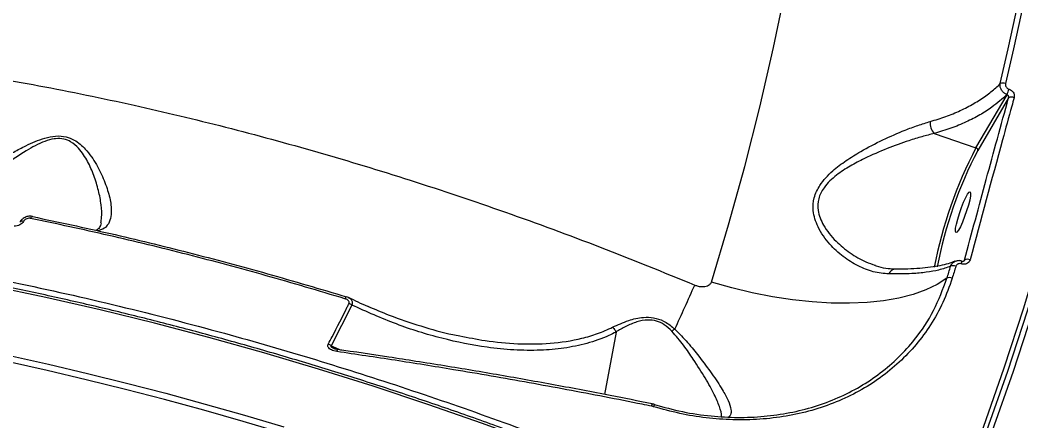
# Model space of a CAD drawing. Header units: millimetres. Extents: x -6523 to 7556, y -5559 to 6101.
# Drawn here: x -1448.4 to -1239.9, y 2267.8 to 2351.4 of the extents above; entities that cross this region are included whole.
import ezdxf

# ---------------------------------------------------------------- set-up
doc = ezdxf.new("R2010")
doc.units = ezdxf.units.MM
for name, color, linetype in [('DIKOM_ОБЪЕКТ', 7, 'Continuous'), ('DIKOM_РАЗМЕР_ЗОНА', 7, 'Continuous'), ('DIKOM_РАЗМЕР_ОБЪЕКТА', 7, 'Continuous')]:
    doc.layers.add(name, color=color, linetype=linetype)
doc.styles.add('style1', font='arial.ttf', dxfattribs={"width": 0.8})
doc.dimstyles.new('1-50', dxfattribs={"dimtxt": 300, "dimasz": 200, "dimexe": 100, "dimexo": 0, "dimgap": 100, "dimtad": 1, "dimtxsty": 'style1', "dimcen": 200, "dimclrd": 7, "dimclre": 7, "dimclrt": 7, "dimadec": 1, "dimazin": 2, "dimtfac": 1, "dimtmove": 0, "dimatfit": 2, "dimfxl": 0, "dimlwd": 25, "dimlwe": 18, "dimarcsym": 0})

# ---------------------------------------------------------------- blocks, each defined once
blk = doc.blocks.new('*D10')
at = {"layer": 'Defpoints', "color": 0, "transparency": 16777216}
for p in [(-1823.23, 4314.24), (3842.01, -3170.82), (6537.88, -3170.82)]:
    blk.add_point(p, dxfattribs=at)
at = {"layer": 'DIKOM_РАЗМЕР_ОБЪЕКТА', "color": 7, "lineweight": 18, "transparency": 16777216}
for p, q in [((-1823.23, 4314.24), (6637.88, 4314.24)), ((3842.01, -3170.82), (6637.88, -3170.82))]:
    blk.add_line(p, q, dxfattribs=at)
at = {"layer": 'DIKOM_РАЗМЕР_ОБЪЕКТА', "color": 7, "lineweight": 25, "transparency": 16777216}
blk.add_line((6537.88, 3914.24), (6537.88, -2770.82), dxfattribs=at)
at = {"layer": 'DIKOM_РАЗМЕР_ОБЪЕКТА', "color": 7, "transparency": 16777216}
for points in [[(6471.22, 3914.24), (6604.55, 3914.24), (6537.88, 4314.24)], [(6471.22, -2770.82), (6604.55, -2770.82), (6537.88, -3170.82)]]:
    blk.add_solid(points, dxfattribs=at)
at = {"layer": 'DIKOM_РАЗМЕР_ОБЪЕКТА', "color": 7, "transparency": 16777216, "insert": (6304.71, 207.11), "char_height": 300, "attachment_point": 5, "rotation": 90, "style": 'style1'}
blk.add_mtext('7500', dxfattribs=at)
blk = doc.blocks.new('*D13')
at = {"layer": 'Defpoints', "color": 0, "transparency": 16777216}
for p in [(-2358.18, 6101.03), (4341.71, -4605.15), (7455.88, -4605.15)]:
    blk.add_point(p, dxfattribs=at)
at = {"layer": 'DIKOM_РАЗМЕР_ЗОНА', "color": 7, "lineweight": 18, "transparency": 16777216}
for p, q in [((-2358.18, 6101.03), (7555.88, 6101.03)), ((4341.71, -4605.15), (7555.88, -4605.15))]:
    blk.add_line(p, q, dxfattribs=at)
at = {"layer": 'DIKOM_РАЗМЕР_ЗОНА', "color": 7, "lineweight": 25, "transparency": 16777216}
blk.add_line((7455.88, 5701.03), (7455.88, -4205.15), dxfattribs=at)
at = {"layer": 'DIKOM_РАЗМЕР_ЗОНА', "color": 7, "transparency": 16777216}
for points in [[(7389.22, 5701.03), (7522.55, 5701.03), (7455.88, 6101.03)], [(7389.22, -4205.15), (7522.55, -4205.15), (7455.88, -4605.15)]]:
    blk.add_solid(points, dxfattribs=at)
at = {"layer": 'DIKOM_РАЗМЕР_ЗОНА', "color": 7, "transparency": 16777216, "insert": (7222.71, 375.61), "char_height": 300, "attachment_point": 5, "rotation": 90, "style": 'style1'}
blk.add_mtext('10700', dxfattribs=at)

msp = doc.modelspace()

# ---------------------------------------------------------------- linework, layer by layer
at = {"layer": 'DIKOM_ОБЪЕКТ', "color": 7, "linetype": 'Continuous', "lineweight": 15}
for p, q in [((-1249.251, 2324.753), (-1242.775, 2335.831)), ((-1242.775, 2335.831), (-1242.801, 2335.839)), ((-1242.392, 2337.001), (-1242.366, 2336.993)), ((-1242.468, 2335.157), (-1248.879, 2324.191)), ((-1257.934, 2327.736), (-1249.251, 2324.753)), ((-1252.25, 2300.548), (-1252.276, 2300.557)), ((-1252.163, 2301.104), (-1252.188, 2301.112)), ((-1251.888, 2301.083), (-1251.643, 2301.328)), ((-1266.187, 2299.444), (-1266.224, 2299.443)), ((-1379.278, 2291.966), (-1383.609, 2283.487)), ((-1379.96, 2293.523), (-1380.401, 2293.683)), ((-1324.238, 2286.349), (-1326.665, 2273.344)), ((-1383.609, 2283.487), (-1381.534, 2282.599)), ((-1316.711, 2271.366), (-1316.757, 2271.375)), ((-1316.763, 2270.868), (-1316.81, 2270.878)), ((-1316.414, 2270.783), (-1316.763, 2270.868))]:
    msp.add_line(p, q, dxfattribs=at)
at = {"layer": 'DIKOM_ОБЪЕКТ', "color": 7, "linetype": 'Continuous', "lineweight": 15, "flags": 128}
for points in [[(-1262.21, 2230.77), (-1257.131, 2242.471), (-1252.294, 2254.394), (-1247.704, 2266.531), (-1243.362, 2278.874), (-1239.272, 2291.415), (-1235.437, 2304.145), (-1231.859, 2317.056), (-1228.54, 2330.14), (-1225.482, 2343.389), (-1222.688, 2356.793), (-1220.159, 2370.343), (-1217.898, 2384.032), (-1215.904, 2397.849), (-1214.181, 2411.787), (-1212.728, 2425.835), (-1211.548, 2439.984), (-1210.639, 2454.226), (-1210.005, 2468.551), (-1209.643, 2482.949), (-1209.556, 2497.411), (-1209.743, 2511.928)], [(-1209.008, 2511.709), (-1208.821, 2497.158), (-1208.909, 2482.661), (-1209.271, 2468.229), (-1209.907, 2453.871), (-1210.817, 2439.595), (-1212.001, 2425.412), (-1213.457, 2411.331), (-1215.184, 2397.361), (-1217.182, 2383.511), (-1219.449, 2369.79), (-1221.984, 2356.207), (-1224.785, 2342.772), (-1227.849, 2329.492), (-1231.176, 2316.377), (-1234.763, 2303.435), (-1238.608, 2290.675), (-1242.707, 2278.104), (-1247.059, 2265.733), (-1251.66, 2253.567), (-1256.508, 2241.616), (-1261.599, 2229.887)], [(-1207.796, 2511.88), (-1207.609, 2497.319), (-1207.697, 2482.813), (-1208.059, 2468.372), (-1208.696, 2454.004), (-1209.607, 2439.719), (-1210.791, 2425.527), (-1212.248, 2411.436), (-1213.976, 2397.457), (-1215.976, 2383.598), (-1218.244, 2369.868), (-1220.781, 2356.276), (-1223.583, 2342.832), (-1226.65, 2329.544), (-1229.979, 2316.42), (-1233.568, 2303.47), (-1237.415, 2290.701), (-1241.517, 2278.123), (-1245.872, 2265.743), (-1250.476, 2253.569), (-1255.327, 2241.61), (-1260.422, 2229.874)], [(-1304.383, 2296.739), (-1300.783, 2308.726), (-1297.423, 2320.881), (-1294.305, 2333.198), (-1291.431, 2345.668), (-1288.804, 2358.283), (-1286.424, 2371.035), (-1284.294, 2383.916), (-1282.414, 2396.917), (-1280.786, 2410.03), (-1279.412, 2423.247), (-1278.291, 2436.559)], [(-1244.201, 2338.128), (-1242.534, 2345.378), (-1240.947, 2352.676), (-1239.442, 2360.022), (-1238.018, 2367.412), (-1236.675, 2374.846), (-1235.415, 2382.322), (-1234.237, 2389.839), (-1233.141, 2397.395)], [(-1232.034, 2397.447), (-1233.131, 2389.886), (-1234.31, 2382.363), (-1235.571, 2374.882), (-1236.914, 2367.443), (-1238.339, 2360.047), (-1239.846, 2352.696), (-1241.434, 2345.393), (-1243.102, 2338.137)], [(-1250.832, 2312.801), (-1251.193, 2311.614), (-1251.615, 2310.405), (-1252.063, 2309.273), (-1252.501, 2308.309), (-1252.894, 2307.592), (-1253.21, 2307.18), (-1253.424, 2307.105), (-1253.517, 2307.375), (-1253.483, 2307.967), (-1253.324, 2308.833), (-1253.053, 2309.903), (-1252.692, 2311.091), (-1252.271, 2312.299), (-1251.822, 2313.431), (-1251.384, 2314.395), (-1250.991, 2315.112), (-1250.675, 2315.524), (-1250.461, 2315.599), (-1250.368, 2315.329), (-1250.402, 2314.737), (-1250.561, 2313.871), (-1250.832, 2312.801)], [(-1447.707, 2309.387), (-1447.915, 2309.43), (-1448.1, 2309.437), (-1448.252, 2309.408), (-1448.361, 2309.344), (-1448.409, 2309.282)], [(-1446.212, 2310.038), (-1446.156, 2310.155), (-1446.097, 2310.256), (-1446.037, 2310.337), (-1445.976, 2310.398), (-1445.917, 2310.436), (-1445.861, 2310.451), (-1445.831, 2310.449)], [(-1445.831, 2310.449), (-1445.808, 2310.442), (-1445.761, 2310.409)], [(-1255.295, 2297.576), (-1255.199, 2297.886), (-1255.102, 2298.197), (-1255.005, 2298.507), (-1254.909, 2298.818), (-1254.813, 2299.129), (-1254.716, 2299.44), (-1254.621, 2299.751), (-1254.525, 2300.062)], [(-1253.433, 2300.044), (-1253.529, 2299.733), (-1253.625, 2299.421), (-1253.721, 2299.11), (-1253.818, 2298.799), (-1253.914, 2298.489), (-1254.011, 2298.178), (-1254.108, 2297.867), (-1254.204, 2297.557)], [(-1255.295, 2297.576), (-1257.336, 2296.273), (-1259.698, 2295.143), (-1262.362, 2294.193), (-1265.308, 2293.433), (-1268.512, 2292.867), (-1271.95, 2292.5), (-1275.596, 2292.334), (-1279.42, 2292.372), (-1283.393, 2292.613), (-1287.484, 2293.055), (-1291.661, 2293.694), (-1295.892, 2294.525), (-1300.144, 2295.543), (-1304.383, 2296.739)], [(-1262.614, 2229.06), (-1273.54, 2234.423), (-1284.556, 2239.627), (-1295.654, 2244.667), (-1306.824, 2249.54), (-1318.057, 2254.24), (-1329.343, 2258.765), (-1340.673, 2263.109), (-1352.038, 2267.27), (-1363.427, 2271.245), (-1374.831, 2275.029), (-1386.241, 2278.619), (-1397.647, 2282.013), (-1409.039, 2285.207), (-1420.408, 2288.2), (-1431.744, 2290.988), (-1443.037, 2293.568), (-1454.279, 2295.94)], [(-1380.707, 2293.282), (-1380.652, 2293.4), (-1380.598, 2293.502), (-1380.545, 2293.585), (-1380.497, 2293.647), (-1380.452, 2293.688), (-1380.414, 2293.706), (-1380.394, 2293.705)], [(-1380.394, 2293.705), (-1380.382, 2293.699), (-1380.358, 2293.67)], [(-1393.75, 2265.253), (-1401.942, 2267.692), (-1410.127, 2270.027), (-1418.302, 2272.259), (-1426.464, 2274.385), (-1434.608, 2276.406), (-1442.732, 2278.321), (-1450.832, 2280.128), (-1458.904, 2281.826)], [(-1458.712, 2283.157), (-1450.622, 2281.455), (-1442.504, 2279.644), (-1434.362, 2277.726), (-1426.199, 2275.7), (-1418.019, 2273.569), (-1409.826, 2271.332), (-1401.623, 2268.991), (-1393.413, 2266.548)], [(-1316.256, 2271.255), (-1316.255, 2271.252), (-1316.259, 2271.231)]]:
    msp.add_lwpolyline(points, dxfattribs=at)
at = {"layer": 'DIKOM_ОБЪЕКТ', "color": 7, "linetype": 'Continuous', "lineweight": 15}
for centre, radius, start, end in [((-1243.639, 2336.74), 1.497, 68.97493, 112.03192), ((-1249.306, 2338.783), 7.14, 335.64969, 345.54621), ((-1249.269, 2338.772), 7.129, 335.63761, 345.54938), ((-1241.854, 2334.103), 1.22, 63.53599, 120.20266), ((-1255.675, 2329.874), 3.11, 173.32641, 223.42909), ((-1169.648, 2282.98), 89.898, 152.31122, 169.17445), ((-1171.752, 2283.716), 87.102, 152.30992, 169.24413), ((-1249.388, 2324.257), 0.514, 352.55427, 74.51262), ((-1253.999, 2298.831), 1.339, 65.00327, 113.13209), ((-1253.435, 2301.025), 1.25, 338.0189, 4.02859), ((-1253.4, 2301.014), 1.24, 337.94772, 4.16573), ((-1250.999, 2300.345), 1.175, 63.60284, 123.21675), ((-1266.029, 2298.039), 1.417, 97.9099, 163.1579), ((-1700.708, 2467.618), 428.647, 335.07296, 336.42007), ((-1254.772, 2296.354), 1.33, 64.74697, 113.19971), ((-1380.512, 2290.405), 1.99, 51.67488, 71.03577), ((-1309.596, 2283.241), 4.422, 122.8084, 132.68063), ((-1384.858, 2281.987), 1.951, 50.2105, 70.05279), ((-1381.574, 2282.224), 0.849, 144.89902, 176.81238), ((-1319.356, 2271.475), 2.615, 346.79354, 357.73658), ((-1318.734, 2271.323), 2.024, 347.00902, 1.20142), ((-1312.196, 2269.627), 4.374, 158.15315, 164.67075)]:
    msp.add_arc(centre, radius, start, end, dxfattribs=at)
for points, knots in [([(-1682.559, 2298.983), (-1680.344, 2301.069), (-1675.317, 2305.807), (-1666.309, 2312.45), (-1655.832, 2319.044), (-1644.338, 2325.015), (-1631.864, 2330.338), (-1618.417, 2334.968), (-1603.989, 2338.887), (-1588.59, 2342.039), (-1572.168, 2344.399), (-1554.945, 2345.905), (-1537.339, 2346.534), (-1519.532, 2346.334), (-1501.627, 2345.377), (-1483.125, 2343.652), (-1464.068, 2341.135), (-1444.51, 2337.823), (-1424.995, 2333.819), (-1405.598, 2329.174), (-1386.384, 2323.948), (-1366.926, 2318.037), (-1347.281, 2311.422), (-1327.495, 2304.164), (-1314.398, 2298.819), (-1307.852, 2296.147)], [0, 0, 0, 0, 0.03360896, 0.07630687, 0.11903698, 0.1617343, 0.20566384, 0.24962931, 0.29355865, 0.33907725, 0.38459582, 0.43076811, 0.47694052, 0.52030634, 0.56370632, 0.60707279, 0.65170286, 0.69636914, 0.74099972, 0.78358147, 0.82619395, 0.86877599, 0.91250626, 0.95626951, 1, 1, 1, 1]), ([(-1258.764, 2330.236), (-1257.673, 2330.569), (-1255.491, 2331.237), (-1252.475, 2332.495), (-1249.673, 2333.938), (-1247.209, 2335.535), (-1245.421, 2336.956), (-1244.505, 2337.835), (-1244.201, 2338.128)], [0, 0, 0, 0, 0.18279643, 0.36559566, 0.55374764, 0.74190596, 0.91419535, 1, 1, 1, 1]), ([(-1242.801, 2335.839), (-1242.985, 2335.927), (-1243.372, 2336.113), (-1243.779, 2336.527), (-1244.077, 2337.009), (-1244.256, 2337.539), (-1244.219, 2337.931), (-1244.201, 2338.128)], [0, 0, 0, 0, 0.204438, 0.4300922, 0.5634236, 0.7803089, 1, 1, 1, 1]), ([(-1243.102, 2338.137), (-1243.102, 2338.135), (-1243.126, 2338.037), (-1243.136, 2337.829), (-1243.055, 2337.564), (-1242.902, 2337.325), (-1242.691, 2337.123), (-1242.488, 2337.041), (-1242.392, 2337.001)], [0, 0, 0, 0, 0.0043333, 0.2197891, 0.4356151, 0.5682518, 0.7938298, 1, 1, 1, 1]), ([(-1242.801, 2335.839), (-1243.794, 2334.949), (-1245.486, 2333.43), (-1248.423, 2331.574), (-1251.285, 2330.099), (-1254.437, 2328.791), (-1256.768, 2328.088), (-1257.934, 2327.736)], [0, 0, 0, 0, 0.2590566, 0.4416266, 0.6241962, 0.8120982, 1, 1, 1, 1]), ([(-1242.468, 2335.157), (-1242.453, 2335.22), (-1242.424, 2335.342), (-1242.454, 2335.529), (-1242.539, 2335.687), (-1242.655, 2335.789), (-1242.742, 2335.819), (-1242.775, 2335.831)], [0, 0, 0, 0, 0.23173191, 0.4560955, 0.66904284, 0.87226038, 1, 1, 1, 1]), ([(-1242.366, 2336.993), (-1242.267, 2336.955), (-1242.012, 2336.857), (-1241.656, 2336.574), (-1241.372, 2336.153), (-1241.233, 2335.667), (-1241.284, 2335.352), (-1241.31, 2335.195)], [0, 0, 0, 0, 0.1342657, 0.3469903, 0.5632637, 0.7817134, 1, 1, 1, 1]), ([(-1251.643, 2301.328), (-1250.137, 2306.934), (-1247.124, 2318.146), (-1244.02, 2329.486), (-1242.468, 2335.157)], [0, 0, 0, 0, 0.49991859, 1, 1, 1, 1]), ([(-1241.31, 2335.195), (-1241.471, 2334.608), (-1242.277, 2331.675), (-1245.376, 2320.348), (-1248.238, 2309.713), (-1250.476, 2301.398)], [0, 0, 0, 0, 0.0517104, 0.258554, 1, 1, 1, 1]), ([(-1267.385, 2298.45), (-1268.476, 2298.557), (-1270.659, 2298.772), (-1273.87, 2300.065), (-1276.961, 2301.983), (-1279.368, 2304.198), (-1281.086, 2306.354), (-1282.13, 2308.117), (-1282.838, 2309.894), (-1283.261, 2311.912), (-1283.1, 2314.358), (-1282.011, 2316.7), (-1280.576, 2318.522), (-1278.769, 2320.285), (-1276.324, 2322.141), (-1272.792, 2324.313), (-1268.637, 2326.474), (-1264.611, 2328.217), (-1261.312, 2329.463), (-1259.614, 2329.978), (-1258.764, 2330.236)], [0, 0, 0, 0, 0.072775, 0.1456251, 0.2220851, 0.2985166, 0.3409259, 0.3832921, 0.4164826, 0.4496099, 0.4986439, 0.5477896, 0.580845, 0.6139665, 0.6710826, 0.7283181, 0.813204, 0.8980752, 0.9490489, 1, 1, 1, 1]), ([(-1257.934, 2327.736), (-1258.783, 2327.526), (-1260.492, 2327.103), (-1263.779, 2326.079), (-1267.805, 2324.622), (-1271.949, 2322.827), (-1275.492, 2320.97), (-1277.923, 2319.395), (-1279.731, 2317.851), (-1281.137, 2316.264), (-1282.191, 2314.156), (-1282.264, 2311.932), (-1281.762, 2310.099), (-1280.977, 2308.467), (-1279.845, 2306.837), (-1278.028, 2304.83), (-1275.49, 2302.775), (-1272.715, 2301.097), (-1270.905, 2300.491), (-1270.246, 2300.27)], [0, 0, 0, 0, 0.0574971, 0.1157415, 0.2108706, 0.3084927, 0.371628, 0.4359912, 0.4712685, 0.5074132, 0.5590583, 0.6106279, 0.6459465, 0.6822952, 0.729093, 0.7765768, 0.8622542, 0.949806, 1, 1, 1, 1]), ([(-1456.447, 2319.925), (-1455.039, 2320.769), (-1452.905, 2322.048), (-1449.744, 2323.867), (-1447.453, 2325.081), (-1445.282, 2326.086), (-1443.221, 2326.842), (-1440.979, 2327.306), (-1438.818, 2327.144), (-1437.13, 2326.44), (-1435.839, 2325.523), (-1434.631, 2324.341), (-1433.502, 2322.904), (-1432.12, 2320.686), (-1430.779, 2317.865), (-1429.713, 2314.625), (-1429.301, 2311.98), (-1429.467, 2309.962), (-1430.081, 2308.653), (-1430.984, 2307.805), (-1431.837, 2307.558), (-1432.206, 2307.452)], [0, 0, 0, 0, 0.0920443, 0.139512, 0.1869435, 0.2204895, 0.2546304, 0.2902962, 0.3262935, 0.3576708, 0.3869265, 0.4169028, 0.4596297, 0.5024004, 0.5901051, 0.681337, 0.7742871, 0.8404201, 0.9078926, 0.9600936, 1, 1, 1, 1]), ([(-1431.582, 2309.141), (-1431.512, 2309.496), (-1431.296, 2310.596), (-1431.447, 2312.851), (-1431.986, 2315.804), (-1432.96, 2318.855), (-1434.218, 2321.906), (-1435.801, 2324.351), (-1437.577, 2325.958), (-1439.263, 2326.655), (-1440.512, 2326.708), (-1441.84, 2326.548), (-1443.318, 2326.121), (-1445.257, 2325.222), (-1448.024, 2323.619), (-1451.421, 2321.351), (-1453.942, 2319.529), (-1455.163, 2318.65), (-1455.164, 2318.65)], [0, 0, 0, 0, 0.047405, 0.1473197, 0.2476265, 0.3476824, 0.4370723, 0.5259958, 0.5773429, 0.6120563, 0.6464929, 0.652062, 0.6921968, 0.7363449, 0.7806485, 0.8901899, 0.9999106, 1, 1, 1, 1]), ([(-1734.203, 2258.922), (-1731.756, 2261.1), (-1726.075, 2266.156), (-1715.83, 2273.278), (-1703.742, 2280.406), (-1690.584, 2286.789), (-1676.467, 2292.428), (-1661.443, 2297.288), (-1645.554, 2301.348), (-1628.808, 2304.586), (-1611.25, 2307.011), (-1592.942, 2308.624), (-1573.971, 2309.418), (-1554.423, 2309.389), (-1534.354, 2308.529), (-1513.789, 2306.822), (-1492.771, 2304.289), (-1471.369, 2300.945), (-1449.684, 2296.806), (-1427.816, 2291.891), (-1406.856, 2286.47), (-1386.845, 2280.669), (-1367.807, 2274.605), (-1348.759, 2267.993), (-1329.785, 2260.863), (-1311.056, 2253.283), (-1292.619, 2245.27), (-1276.37, 2237.758), (-1266.309, 2232.793), (-1262.21, 2230.77)], [0, 0, 0, 0, 0.0297851, 0.0691491, 0.1086373, 0.1481887, 0.1877399, 0.2272281, 0.2665922, 0.3059565, 0.3454449, 0.3849966, 0.4245483, 0.4640367, 0.503401, 0.5427654, 0.5822539, 0.6218055, 0.6613571, 0.7008456, 0.7402099, 0.7740607, 0.8080915, 0.8421623, 0.8762331, 0.9102638, 0.9436515, 0.9770394, 1, 1, 1, 1]), ([(-1447.707, 2309.387), (-1447.8, 2309.25), (-1447.985, 2308.975), (-1448.445, 2308.663), (-1449.014, 2308.438), (-1449.427, 2308.429), (-1449.648, 2308.425)], [0, 0, 0, 0, 0.2322363, 0.4640266, 0.7140292, 1, 1, 1, 1]), ([(-1445.835, 2310.435), (-1446.022, 2310.464), (-1446.461, 2310.532), (-1447.203, 2310.362), (-1447.889, 2309.959), (-1448.293, 2309.549), (-1448.393, 2309.302), (-1448.401, 2309.281)], [0, 0, 0, 0, 0.1896103, 0.4441272, 0.7284746, 0.9770404, 1, 1, 1, 1]), ([(-1446.212, 2310.038), (-1446.27, 2310.047), (-1446.463, 2310.078), (-1446.809, 2310.041), (-1447.191, 2309.895), (-1447.513, 2309.674), (-1447.642, 2309.483), (-1447.707, 2309.387)], [0, 0, 0, 0, 0.1043476, 0.3453466, 0.5759485, 0.7877667, 1, 1, 1, 1]), ([(-1380.707, 2293.282), (-1386.178, 2294.914), (-1397.119, 2298.179), (-1413.527, 2302.553), (-1429.915, 2306.572), (-1440.78, 2308.883), (-1446.212, 2310.038)], [0, 0, 0, 0, 0.2491213, 0.4982427, 0.7491214, 1, 1, 1, 1]), ([(-1445.761, 2310.409), (-1440.375, 2309.263), (-1429.604, 2306.971), (-1413.28, 2302.971), (-1396.859, 2298.595), (-1385.858, 2295.312), (-1380.358, 2293.67)], [0, 0, 0, 0, 0.2491211, 0.4982429, 0.7491215, 1, 1, 1, 1]), ([(-1431.534, 2309.137), (-1431.572, 2308.942), (-1431.66, 2308.482), (-1431.876, 2308.081), (-1432.153, 2307.802), (-1432.371, 2307.617), (-1432.601, 2307.544), (-1432.613, 2307.54)], [0, 0, 0, 0, 0.19939386, 0.46913756, 0.74806628, 0.98698817, 1, 1, 1, 1]), ([(-1262.449, 2229.517), (-1264.255, 2230.415), (-1269.491, 2233.019), (-1278.223, 2237.223), (-1288.665, 2242.078), (-1299.178, 2246.784), (-1309.753, 2251.338), (-1320.381, 2255.738), (-1331.056, 2259.98), (-1341.768, 2264.06), (-1352.509, 2267.976), (-1363.273, 2271.725), (-1374.05, 2275.304), (-1384.833, 2278.71), (-1395.613, 2281.94), (-1406.382, 2284.993), (-1417.133, 2287.866), (-1427.857, 2290.556), (-1438.546, 2293.063), (-1449.192, 2295.383), (-1459.788, 2297.514), (-1470.324, 2299.457), (-1480.794, 2301.209), (-1491.189, 2302.768), (-1501.502, 2304.133), (-1511.725, 2305.304), (-1521.85, 2306.28), (-1531.869, 2307.059), (-1541.776, 2307.641), (-1551.562, 2308.026), (-1561.221, 2308.213), (-1570.745, 2308.203), (-1580.127, 2307.994), (-1589.36, 2307.588), (-1598.436, 2306.984), (-1607.35, 2306.183), (-1616.095, 2305.185), (-1624.663, 2303.992), (-1633.048, 2302.603), (-1641.245, 2301.021), (-1649.247, 2299.245), (-1657.047, 2297.278), (-1664.64, 2295.121), (-1672.021, 2292.775), (-1679.183, 2290.242), (-1686.121, 2287.524), (-1692.83, 2284.623), (-1699.304, 2281.541), (-1705.539, 2278.281), (-1711.53, 2274.844), (-1717.271, 2271.234), (-1722.764, 2267.456), (-1727.982, 2263.499), (-1731.954, 2260.27), (-1734.093, 2258.305), (-1734.674, 2257.771)], [0, 0, 0, 0, 0.0101398, 0.0294041, 0.0486687, 0.0679335, 0.0871981, 0.1064628, 0.1257275, 0.1449922, 0.1642572, 0.1835222, 0.2027874, 0.2220526, 0.2413182, 0.260584, 0.2798499, 0.2991162, 0.3183828, 0.3376497, 0.3569168, 0.3761843, 0.3954523, 0.4147208, 0.4339895, 0.4532589, 0.4725287, 0.4917991, 0.5110699, 0.5303412, 0.5496132, 0.5688857, 0.5881587, 0.6074323, 0.6267065, 0.6459811, 0.6652562, 0.6845316, 0.7038075, 0.7230834, 0.7423596, 0.7616356, 0.7809112, 0.8001862, 0.8194604, 0.8387332, 0.8580046, 0.8772739, 0.8965405, 0.9158044, 0.9350645, 0.9543207, 0.9735721, 0.9928187, 1, 1, 1, 1]), ([(-1266.186, 2299.439), (-1266.799, 2299.48), (-1268.063, 2299.567), (-1269.45, 2299.875), (-1270.21, 2300.188), (-1270.332, 2300.238)], [0, 0, 0, 0, 0.44144233, 0.91066519, 1, 1, 1, 1]), ([(-1253.651, 2301.092), (-1253.864, 2300.999), (-1254.483, 2300.731), (-1255.83, 2300.352), (-1257.659, 2299.973), (-1259.78, 2299.688), (-1262.174, 2299.511), (-1264.329, 2299.439), (-1265.759, 2299.47), (-1266.229, 2299.48)], [0, 0, 0, 0, 0.0849904, 0.247289, 0.4117462, 0.5784625, 0.7469787, 0.9166687, 1, 1, 1, 1]), ([(-1254.525, 2300.062), (-1254.457, 2300.215), (-1254.306, 2300.557), (-1253.969, 2300.885), (-1253.706, 2301.009), (-1253.628, 2301.045)], [0, 0, 0, 0, 0.36361828, 0.81165889, 1, 1, 1, 1]), ([(-1252.186, 2301.111), (-1252.188, 2301.112), (-1252.431, 2301.228), (-1252.948, 2301.266), (-1253.4, 2301.121), (-1253.602, 2301.056)], [0, 0, 0, 0, 0.0034271, 0.556212, 1, 1, 1, 1]), ([(-1252.276, 2300.557), (-1252.292, 2300.562), (-1252.413, 2300.6), (-1252.648, 2300.629), (-1252.918, 2300.577), (-1253.153, 2300.457), (-1253.334, 2300.288), (-1253.402, 2300.12), (-1253.433, 2300.044)], [0, 0, 0, 0, 0.0340263, 0.2522873, 0.4705374, 0.5979367, 0.8193096, 1, 1, 1, 1]), ([(-1250.476, 2301.398), (-1250.533, 2301.253), (-1250.645, 2300.964), (-1251.001, 2300.647), (-1251.447, 2300.471), (-1251.886, 2300.45), (-1252.149, 2300.521), (-1252.25, 2300.548)], [0, 0, 0, 0, 0.2182666, 0.4367429, 0.6530267, 0.8657436, 1, 1, 1, 1]), ([(-1251.744, 2301.165), (-1251.751, 2301.153), (-1251.773, 2301.118), (-1251.863, 2301.081), (-1252, 2301.071), (-1252.103, 2301.08), (-1252.154, 2301.103), (-1252.161, 2301.106)], [0, 0, 0, 0, 0.1768909, 0.516236, 0.7569186, 0.970562, 1, 1, 1, 1]), ([(-1251.742, 2301.162), (-1251.725, 2301.175), (-1251.671, 2301.219), (-1251.655, 2301.283), (-1251.643, 2301.328)], [0, 0, 0, 0, 0.2968744, 1, 1, 1, 1]), ([(-1254.525, 2300.062), (-1255.32, 2299.779), (-1256.785, 2299.26), (-1259.562, 2298.775), (-1262.909, 2298.438), (-1265.737, 2298.445), (-1267.385, 2298.45)], [0, 0, 0, 0, 0.258079, 0.4750078, 0.6940755, 1, 1, 1, 1]), ([(-1254.204, 2297.557), (-1254.808, 2295.86), (-1256.014, 2292.466), (-1258.591, 2287.852), (-1261.656, 2283.677), (-1265.178, 2279.981), (-1269.158, 2276.719), (-1273.568, 2273.948), (-1278.341, 2271.676), (-1283.418, 2269.926), (-1288.749, 2268.73), (-1294.258, 2268.076), (-1299.847, 2267.959), (-1305.442, 2268.39), (-1310.99, 2269.282), (-1314.608, 2270.283), (-1316.414, 2270.783)], [0, 0, 0, 0, 0.0751071, 0.1502148, 0.2212827, 0.2925773, 0.3636451, 0.4347703, 0.5061234, 0.5772484, 0.6483398, 0.7196585, 0.790751, 0.8604286, 0.9303184, 1, 1, 1, 1]), ([(-1316.259, 2271.231), (-1314.31, 2270.697), (-1310.412, 2269.629), (-1304.571, 2268.771), (-1298.875, 2268.459), (-1293.384, 2268.689), (-1288.02, 2269.446), (-1282.854, 2270.751), (-1277.944, 2272.576), (-1273.343, 2274.906), (-1269.121, 2277.738), (-1265.31, 2281.021), (-1261.461, 2285.295), (-1257.844, 2290.73), (-1256.145, 2295.294), (-1255.295, 2297.576)], [0, 0, 0, 0, 0.0766088, 0.1532164, 0.2242323, 0.2954741, 0.3664888, 0.4374865, 0.5087109, 0.57971, 0.650698, 0.7219124, 0.7929017, 0.8964505, 1, 1, 1, 1]), ([(-1307.852, 2296.147), (-1307.61, 2296.058), (-1307.106, 2295.875), (-1306.369, 2295.788), (-1305.718, 2295.834), (-1305.178, 2295.979), (-1304.771, 2296.205), (-1304.497, 2296.472), (-1304.419, 2296.653), (-1304.383, 2296.739)], [0, 0, 0, 0, 0.1943988, 0.4037069, 0.5538907, 0.6910025, 0.8350544, 0.9219074, 1, 1, 1, 1]), ([(-1384.192, 2283.821), (-1383.922, 2284.334), (-1382.573, 2286.894), (-1381.134, 2289.72), (-1379.984, 2292.047), (-1379.865, 2292.287)], [0, 0, 0, 0, 0.1831656, 0.9158764, 1, 1, 1, 1]), ([(-1379.865, 2292.287), (-1379.845, 2292.34), (-1379.803, 2292.451), (-1379.828, 2292.643), (-1379.94, 2292.842), (-1380.216, 2293.096), (-1380.508, 2293.207), (-1380.707, 2293.282)], [0, 0, 0, 0, 0.1212254, 0.2523059, 0.4115709, 0.5993463, 1, 1, 1, 1]), ([(-1379.952, 2293.503), (-1379.881, 2293.477), (-1379.597, 2293.375), (-1379.299, 2293), (-1379.15, 2292.471), (-1379.239, 2292.119), (-1379.278, 2291.966)], [0, 0, 0, 0, 0.1177155, 0.4678377, 0.7677153, 1, 1, 1, 1]), ([(-1375.82, 2291.62), (-1375.863, 2291.637), (-1377.252, 2292.192), (-1378.62, 2292.863), (-1379.947, 2293.514)], [0, 0, 0, 0, 0.0305008, 1, 1, 1, 1]), ([(-1324.238, 2286.349), (-1324.744, 2286.095), (-1326.694, 2285.117), (-1330.294, 2283.872), (-1335.073, 2282.903), (-1340.162, 2282.469), (-1345.508, 2282.532), (-1352.378, 2283.22), (-1360.575, 2284.885), (-1370.022, 2287.823), (-1376.194, 2290.586), (-1379.278, 2291.966)], [0, 0, 0, 0, 0.0310724, 0.1198404, 0.2089551, 0.2979297, 0.3968247, 0.4957436, 0.6636329, 0.8319733, 1, 1, 1, 1]), ([(-1375.953, 2291.723), (-1374.476, 2291.089), (-1370.817, 2289.517), (-1364.893, 2287.568), (-1359.976, 2286.131), (-1357.275, 2285.644), (-1356.803, 2285.559)], [0, 0, 0, 0, 0.2345438, 0.5808694, 0.92676, 1, 1, 1, 1]), ([(-1324.965, 2287.346), (-1323.886, 2287.849), (-1322.378, 2288.552), (-1320.12, 2289.191), (-1318.391, 2289.473), (-1316.39, 2289.413), (-1314.154, 2288.656), (-1312.778, 2287.667), (-1312.075, 2287.033), (-1311.992, 2286.958)], [0, 0, 0, 0, 0.286516, 0.4002742, 0.5163011, 0.6574626, 0.7993922, 0.9763508, 1, 1, 1, 1]), ([(-1312.594, 2286.492), (-1313.1, 2286.983), (-1314.011, 2287.866), (-1315.792, 2288.717), (-1317.832, 2288.951), (-1320.038, 2288.476), (-1322.235, 2287.532), (-1323.596, 2286.772), (-1324.238, 2286.358), (-1324.239, 2286.358)], [0, 0, 0, 0, 0.1595584, 0.2875383, 0.4150441, 0.593462, 0.7962094, 0.9997259, 1, 1, 1, 1]), ([(-1356.803, 2285.559), (-1355.047, 2285.203), (-1351.006, 2284.382), (-1344.69, 2283.806), (-1337.908, 2283.858), (-1332.364, 2284.697), (-1328.053, 2285.938), (-1325.994, 2286.877), (-1324.965, 2287.346)], [0, 0, 0, 0, 0.1601714, 0.3684647, 0.5766434, 0.785883, 0.8929652, 1, 1, 1, 1]), ([(-1324.965, 2287.346), (-1324.941, 2287.324), (-1324.799, 2287.196), (-1324.526, 2286.889), (-1324.341, 2286.546), (-1324.239, 2286.358)], [0, 0, 0, 0, 0.0843423, 0.497274, 1, 1, 1, 1]), ([(-1324.239, 2286.358), (-1324.239, 2286.357), (-1324.238, 2286.354), (-1324.238, 2286.352), (-1324.238, 2286.35), (-1324.238, 2286.349)], [0, 0, 0, 0, 0.3398209, 0.8104303, 1, 1, 1, 1]), ([(-1302.248, 2268.728), (-1302.247, 2268.739), (-1302.186, 2269.298), (-1302.664, 2270.792), (-1303.758, 2273.408), (-1305.582, 2276.715), (-1307.831, 2280.22), (-1310.077, 2283.578), (-1311.755, 2285.522), (-1312.594, 2286.492)], [0, 0, 0, 0, 0.0033688, 0.1665613, 0.3299007, 0.527487, 0.7251401, 0.8627709, 1, 1, 1, 1]), ([(-1311.992, 2286.958), (-1311.075, 2286.02), (-1309.216, 2284.119), (-1306.668, 2280.901), (-1304.152, 2277.535), (-1302.116, 2274.468), (-1300.777, 2272.001), (-1300.243, 2270.281), (-1300.235, 2269.167), (-1300.622, 2268.784), (-1300.759, 2268.648)], [0, 0, 0, 0, 0.1145977, 0.2321765, 0.3930985, 0.5587081, 0.6933449, 0.831578, 0.9401728, 1, 1, 1, 1]), ([(-1382.421, 2282.271), (-1382.81, 2282.353), (-1383.362, 2282.471), (-1383.947, 2282.845), (-1384.209, 2283.152), (-1384.293, 2283.468), (-1384.26, 2283.68), (-1384.206, 2283.792), (-1384.192, 2283.821)], [0, 0, 0, 0, 0.4029846, 0.5733105, 0.7451137, 0.8533623, 0.9617118, 1, 1, 1, 1]), ([(-1383.609, 2283.487), (-1383.619, 2283.479), (-1383.64, 2283.465), (-1383.662, 2283.435), (-1383.669, 2283.404), (-1383.666, 2283.371), (-1383.652, 2283.331), (-1383.573, 2283.226), (-1383.377, 2283.094), (-1383.155, 2282.975), (-1383.007, 2282.917), (-1382.963, 2282.899)], [0, 0, 0, 0, 0.0446946, 0.0908889, 0.1373807, 0.1519013, 0.2019263, 0.268456, 0.532023, 0.8617831, 1, 1, 1, 1]), ([(-1382.268, 2282.719), (-1382.333, 2282.727), (-1382.578, 2282.756), (-1382.832, 2282.827), (-1382.975, 2282.9), (-1382.976, 2282.901)], [0, 0, 0, 0, 0.2610848, 0.9943972, 1, 1, 1, 1]), ([(-1316.81, 2270.878), (-1317.463, 2271.01), (-1320.729, 2271.67), (-1329.234, 2273.348), (-1342.352, 2275.803), (-1356.916, 2278.321), (-1370.278, 2280.477), (-1378.373, 2281.673), (-1382.421, 2282.271)], [0, 0, 0, 0, 0.0299883, 0.1499473, 0.3900562, 0.6301647, 0.8150827, 1, 1, 1, 1]), ([(-1365.917, 2280.226), (-1367.802, 2280.528), (-1373.255, 2281.401), (-1378.704, 2282.191), (-1382.269, 2282.708)], [0, 0, 0, 0, 0.3457069, 1, 1, 1, 1]), ([(-1316.742, 2271.378), (-1319.636, 2271.961), (-1326.344, 2273.311), (-1336.907, 2275.298), (-1348.424, 2277.355), (-1358.1, 2279), (-1363.935, 2279.915), (-1365.917, 2280.226)], [0, 0, 0, 0, 0.1772462, 0.4107938, 0.6447282, 0.8793048, 1, 1, 1, 1]), ([(-1316.256, 2271.254), (-1316.281, 2271.262), (-1316.43, 2271.308), (-1316.584, 2271.338), (-1316.711, 2271.362)], [0, 0, 0, 0, 0.16834873, 1, 1, 1, 1])]:
    msp.add_open_spline(points, degree=3, knots=knots, dxfattribs=at)

# ---------------------------------------------------------------- dimensions: what is measured, and where the dimension line sits
at = {"layer": 'DIKOM_РАЗМЕР_ЗОНА'}
dim = msp.add_linear_dim(base=(7455.882, -4605.145), p1=(-2358.182, 6101.03), p2=(4341.706, -4605.145), angle=90, text='10700', dimstyle='1-50', override={"dimasz": 400, "dimgap": 80}, dxfattribs=at)
dim.commit()
dim.dimension.update_dxf_attribs({"geometry": '*D13', "text_midpoint": (7455.882, 375.606), "dimtype": 160})
at = {"layer": 'DIKOM_РАЗМЕР_ОБЪЕКТА'}
dim = msp.add_linear_dim(base=(6537.882, -3170.823), p1=(-1823.231, 4314.242), p2=(3842.008, -3170.823), angle=90, text='7500', dimstyle='1-50', override={"dimasz": 400, "dimgap": 80}, dxfattribs=at)
dim.commit()
dim.dimension.update_dxf_attribs({"geometry": '*D10', "text_midpoint": (6537.882, 207.106), "dimtype": 160})

doc.saveas('drawing.dxf')
